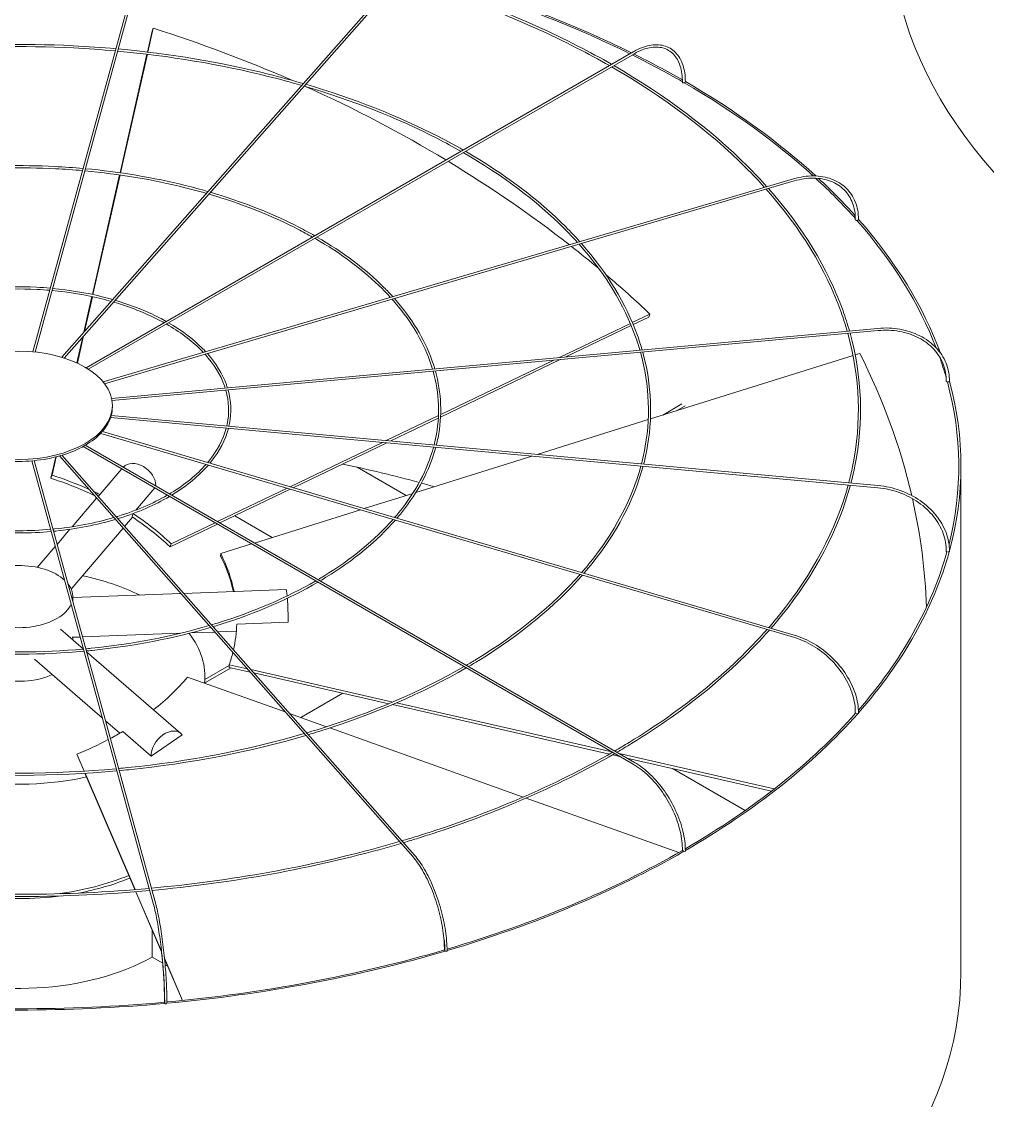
# Model space of a CAD drawing. Header units: millimetres. Extents: x -312439 to 477422, y -331570 to 212570.
# Drawn here: x 352607 to 353682, y 97737 to 98938 of the extents above; entities that cross this region are included whole.
import ezdxf

# ---------------------------------------------------------------- set-up
doc = ezdxf.new("R2010")
doc.units = ezdxf.units.MM

msp = doc.modelspace()

# ---------------------------------------------------------------- linework, layer by layer
at = {"color": 3, "linetype": 'Continuous', "lineweight": 0, "extrusion": (-1.11022e-16, 0.816497, 0.57735)}
for p, q in [((352754.055, 99060.579), (352619.587, 98570.41)), ((352622.062, 98570.173), (352756.417, 99059.931)), ((352651.898, 98564.308), (353042.575, 99006.99)), ((353044.412, 99005.369), (352654.462, 98563.512)), ((352753.73, 98930.596), (352747.709, 98904.016)), ((352752.399, 98927.164), (352753.73, 98930.596)), ((352747.171, 98904.081), (352752.399, 98927.164)), ((353288.088, 98904.383), (352678.897, 98552.667)), ((352681.262, 98551.203), (353289.313, 98902.262)), ((352716.741, 98769.736), (352746.627, 98901.679)), ((352747.165, 98901.614), (352717.276, 98769.659)), ((352686.048, 98634.229), (352716.198, 98767.339)), ((352716.734, 98767.262), (352686.575, 98634.115)), ((353466.508, 98762.927), (352697.938, 98536.834)), ((353467.2, 98760.577), (352699.574, 98534.761)), ((352676.533, 98592.222), (352685.507, 98631.84)), ((352686.034, 98631.726), (352677.277, 98593.065)), ((353287.031, 98603.084), (353306.638, 98612.494)), ((353305.307, 98609.062), (353288.008, 98600.759)), ((353305.307, 98609.062), (353306.638, 98612.494)), ((353560.403, 98596.546), (352707.315, 98518.537)), ((353560.626, 98594.107), (352707.772, 98516.119)), ((353205.857, 98564.125), (353284.82, 98602.023)), ((353285.796, 98599.698), (353213.047, 98564.783)), ((352668.777, 98557.979), (352675.405, 98587.242)), ((352676.149, 98588.085), (352669.277, 98557.748)), ((353206.716, 98561.744), (353073.558, 98497.836)), ((353073.676, 98500.687), (353199.526, 98561.087)), ((353532.743, 98566.374), (353307.216, 98495.723)), ((353540.187, 98568.706), (353535.095, 98567.11)), ((352708.182, 98508.784), (352708.182, 98510.784)), ((353342.247, 98512.337), (353320.889, 98500.006)), ((353336.036, 98504.751), (353345.711, 98510.337)), ((352706.968, 98499.617), (353560.626, 98421.556)), ((353013.116, 98471.622), (353071.181, 98499.489)), ((353560.403, 98419.116), (352706.245, 98497.223)), ((353071.038, 98496.627), (353018.005, 98471.175)), ((353304.73, 98494.944), (353181.215, 98456.25)), ((353466.508, 98252.735), (352695.18, 98479.64)), ((352697.019, 98481.653), (353467.2, 98255.085)), ((353288.088, 98111.279), (352675.499, 98464.958)), ((353289.313, 98113.4), (352677.975, 98466.356)), ((352905.952, 98420.19), (353008.812, 98469.556)), ((353013.7, 98469.109), (352909.561, 98419.128)), ((352639.703, 98429.623), (352645.087, 98453.392)), ((352645.674, 98453.539), (352641.034, 98433.055)), ((352649.153, 98454.465), (353042.575, 98008.673)), ((352651.756, 98455.217), (353044.412, 98010.293)), ((353175.138, 98454.346), (353046.156, 98413.94)), ((352618.54, 98449.068), (352754.055, 97955.084)), ((352756.417, 97955.732), (352621.019, 98449.291)), ((352718.595, 98440.076), (352692.248, 98409.335)), ((353035.272, 98410.53), (352980.887, 98441.93)), ((353652.891, 97880.36), (353652.891, 98443.249)), ((352639.703, 98429.623), (352641.034, 98433.055)), ((352755.388, 98418.834), (352734.263, 98394.186)), ((352825.127, 98381.399), (352902.654, 98418.607)), ((352906.263, 98417.545), (352827.769, 98379.873)), ((352690.639, 98407.457), (352663.434, 98375.715)), ((353042.551, 98412.811), (352988.547, 98395.893)), ((352984.343, 98394.576), (352866.335, 98357.607)), ((352730.728, 98386.288), (352721.791, 98375.86)), ((352825.094, 98378.589), (352772.381, 98353.29)), ((352773.711, 98356.722), (352822.452, 98380.115)), ((352886.252, 98363.847), (352844.546, 98387.925)), ((352661.003, 98372.878), (352646.593, 98356.065)), ((352720.181, 98373.982), (352662.214, 98306.346)), ((352644.669, 98353.82), (352624.612, 98330.417)), ((352772.381, 98353.29), (352773.711, 98356.722)), ((352863.159, 98356.612), (352828.816, 98345.854)), ((352828.721, 98342.897), (352828.816, 98345.854)), ((352901.657, 98305.687), (352787.455, 98301.455)), ((352784.292, 98301.337), (352664.018, 98296.88)), ((352664.018, 98297.923), (352664.018, 98292.549)), ((352846.659, 98267.26), (352903.887, 98269.381)), ((352675.921, 98239.572), (352650.378, 98261.706)), ((352822.103, 98258.493), (352795.376, 98257.503)), ((352846.181, 98259.386), (352825.266, 98258.61)), ((352672.343, 98252.943), (352663.337, 98252.609)), ((352664.018, 98252.634), (352664.018, 98249.886)), ((352783.471, 98257.061), (352674.857, 98253.036)), ((352784.364, 98145.596), (352679.371, 98236.581)), ((352697.095, 98162.715), (352621.422, 98228.292)), ((352838.275, 98221.368), (352811.296, 98205.792)), ((352838.204, 98219.177), (352838.299, 98222.134)), ((352838.299, 98222.134), (352858.193, 98217.599)), ((352811.296, 98201.792), (352840.501, 98218.654)), ((352861.483, 98213.87), (352838.204, 98219.177)), ((352862.283, 98216.667), (353020.451, 98180.612)), ((353015.873, 98178.677), (352865.573, 98212.938)), ((352900.61, 98169.535), (352791.904, 98208.362)), ((352811.296, 98201.436), (352811.296, 98208.686)), ((352964.677, 98190.347), (352917.921, 98163.352)), ((353261.532, 98122.678), (353019.966, 98177.744)), ((353024.51, 98179.686), (353264.266, 98125.033)), ((352946.632, 98153.097), (352905.381, 98167.831)), ((352716.483, 98145.914), (352700.427, 98159.827)), ((353165.642, 98074.873), (352950.407, 98151.749)), ((352719.758, 98147.869), (352751.554, 98120.316)), ((352751.554, 98120.316), (352785.748, 98144.136)), ((352668.71, 98122.546), (352676.831, 98103.63)), ((352669.946, 98119.209), (352668.71, 98122.546)), ((352676.638, 98103.618), (352669.946, 98119.209)), ((353272.79, 98120.111), (353265.056, 98121.874)), ((353272.361, 98123.188), (353445.079, 98083.816)), ((353442.112, 98081.514), (353280.886, 98118.266)), ((352733.244, 97971.763), (352677.665, 98101.227)), ((352677.857, 98101.239), (352733.434, 97971.778)), ((353412.741, 98059.878), (353331.655, 98106.693)), ((353338.698, 98013.062), (353169.013, 98073.669)), ((352762.939, 97902.59), (352734.263, 97969.388)), ((352734.454, 97969.403), (352762.872, 97903.206)), ((352752.338, 97927.284), (352752.338, 97896.608)), ((352764.194, 97889.763), (352752.338, 97896.608)), ((352766.189, 97895.478), (352786.403, 97848.394)), ((352786.214, 97848.374), (352766.247, 97894.885)), ((352769.847, 97886.5), (352766.855, 97888.227))]:
    msp.add_line(p, q, dxfattribs=at)
at = {"color": 3, "linetype": 'Continuous', "lineweight": 0}
for centre, major_axis, ratio, start_param, end_param in [((354623.452, 99046.22), (-1048.768, 0), 0.57735027, 0, 3.14159265), ((352604.122, 98443.249), (-1046.319, 0), 0.57735027, 4.00461262, 4.24016109), ((352604.122, 98443.249), (-1048.768, 0), 0.57735027, 4.00443097, 4.24060103), ((352605.453, 98275.969), (-942.562, 365.4), 0.65992862, 4.64663537, 4.80984928), ((352604.122, 98443.249), (-1046.319, 0), 0.57735027, 3.92863661, 4.00129229), ((352604.122, 98443.249), (-1048.768, 0), 0.57735027, 3.93098858, 4.00111844), ((353343.981, 98870.406), (1.225, -0.016), 0.56830663, 3.14159265, 3.93464288), ((353343.981, 98870.406), (1.225, -0.016), 0.56830663, 3.93464288, 5.50543921), ((352604.122, 98443.249), (-1046.319, 0), 0.57735027, 3.70570419, 3.9258203), ((353344.847, 98870.906), (-1.225, 0), 0.57735027, 1.83263032, 3.14159265), ((352604.122, 98443.249), (-1048.768, 0), 0.57735027, 3.70411228, 3.92650775), ((352605.453, 98275.969), (-942.562, 365.4), 0.65992862, 4.45394149, 4.62923067), ((352605.453, 98275.969), (-942.562, 365.4), 0.65992862, 4.28319099, 4.45112181), ((352604.122, 98443.249), (-1046.319, 0), 0.57735027, 3.61515195, 3.70067928), ((352604.122, 98443.249), (-1048.768, 0), 0.57735027, 3.61992048, 3.69877001), ((353536.512, 98717.411), (-1.225, 0.021), 0.57151893, 0, 0.48093441), ((353536.512, 98717.411), (-1.225, 0.021), 0.57151893, 0.48093441, 2.05173073), ((352604.122, 98443.249), (-1046.319, 0), 0.57735027, 3.3609423, 3.61148113), ((353537.603, 98717.732), (-1.225, 0), 0.57735027, 1.51847105, 3.14159265), ((352604.122, 98443.249), (-1048.768, 0), 0.57735027, 3.35086888, 3.61231471), ((352605.453, 98275.969), (-942.562, 365.4), 0.65992862, 4.23904287, 4.2800546), ((352605.453, 98275.969), (-942.562, 365.4), 0.65992862, 4.15803474, 4.22871948), ((352604.218, 98275.494), (1010.388, -32.497), 0.79709982, 0.20844184, 0.41264052), ((352604.122, 98443.249), (-1046.319, 0), 0.57735027, 3.30554955, 3.34466555), ((353637.731, 98537.555), (-1.225, 0.023), 0.57529521, 0, 0.1678974), ((353637.731, 98537.555), (-1.225, 0.023), 0.57529521, 0.1678974, 1.73869372), ((352604.122, 98443.249), (-1046.319, 0), 0.57735027, 2.9973499, 3.29716571), ((353638.941, 98537.665), (-1.225, 0), 0.57735027, 1.20431179, 3.14159265), ((352604.122, 98443.249), (-1048.768, 0), 0.57735027, 2.98561554, 3.29783032), ((352603.689, 98508.784), (-104.492, 0), 0.57735027, 2.67392209, 2.98094469), ((352603.689, 98508.784), (-104.492, 0), 0.57735027, 2.98808135, 3.14159265), ((352603.689, 98508.784), (-104.492, 0), 0.57735027, 2.35976282, 2.66678542), ((352603.689, 98508.784), (-104.492, 0), 0.57735027, 2.04560356, 2.35262616), ((352603.689, 98508.784), (-104.492, 0), 0.57735027, 1.73144429, 2.03846689), ((352603.689, 98508.784), (-104.492, 0), 0.57735027, 1.41728503, 1.72430763), ((352736.712, 98427.243), (-16.786, 14.386), 0.73180825, 3.6699438, 6.25547108), ((352604.122, 97878.36), (1046.319, 0), 0.57735027, 1.13086203, 1.21917829), ((352604.122, 98272.537), (-226.18, 87.683), 0.65992862, 4.59602029, 4.80984928), ((352605.453, 98275.969), (226.18, -87.683), 0.65992862, 1.48816133, 1.66825663), ((352605.453, 98275.969), (226.18, -87.683), 0.65992862, 1.43137513, 1.46305029), ((352604.122, 97878.36), (1046.319, 0), 0.57735027, 1.11315293, 1.12829513), ((352604.218, 98275.494), (1010.388, -32.497), 0.79709982, 0.05380476, 0.20420122), ((352605.453, 98275.969), (226.18, -87.683), 0.65992862, 1.01644208, 1.25303729), ((352604.122, 98272.537), (-226.18, 87.683), 0.65992862, 4.15803474, 4.39268064), ((352604.122, 98272.537), (242.456, -7.798), 0.79709982, 0.20115917, 0.41264052), ((352604.218, 98275.494), (242.456, -7.798), 0.79709982, 0.18583027, 0.41264052), ((352604.122, 98443.249), (-1046.319, 0), 0.57735027, 2.6752935, 2.98289949), ((352604.122, 98443.249), (-1048.768, 0), 0.57735027, 2.67086857, 2.98332964), ((353637.731, 98348.442), (-1.225, 0.023), 0.57926583, 0, 1.42460911), ((353638.941, 98348.332), (-1.225, 0), 0.57735027, 0.89015252, 3.14159265), ((352604.122, 98297.923), (-59.895, 0), 0.57735027, 3.69756416, 5.76575409), ((352604.122, 98208.686), (-207.174, 0), 0.57735027, 4.00561733, 4.36390833), ((352604.122, 98297.923), (-59.895, 0), 0.57735027, 3.02719924, 3.57014533), ((352902.476, 98283.595), (-0.819, 22.092), 0.05230802, 5.46284956, 6.28318531), ((352902.476, 98283.595), (-0.819, 22.092), 0.05230802, 4.01155215, 5.31083021), ((352604.122, 98297.923), (-59.895, 0), 0.57735027, 0.78539816, 2.89978042), ((352604.218, 98275.494), (242.456, -7.798), 0.79709982, 6.13145768, 6.28093219), ((352604.122, 98208.686), (-207.174, 0), 0.57735027, 3.08204121, 3.55783774), ((352604.218, 98275.494), (242.456, -7.798), 0.79709982, 6.04401129, 6.11604234), ((352604.122, 98238.301), (-59.895, 0), 0.57735027, 1.1079301, 2.23846982), ((352602.887, 98275.874), (-227.492, -84.221), 0.6873805, 2.02158825, 2.2576377), ((352604.122, 98443.249), (-1046.319, 0), 0.57735027, 2.35898226, 2.6687056), ((352604.122, 98443.249), (-1048.768, 0), 0.57735027, 2.35667794, 2.66891462), ((353536.512, 98168.586), (-1.225, 0.021), 0.58304212, 0, 1.10944839), ((353537.603, 98168.265), (-1.225, 0), 0.57735027, 0.57599326, 3.14159265), ((352769.886, 98128.889), (14.478, 16.707), 0.67950023, 6.14949631, 8.84418497), ((352602.887, 98275.874), (-227.492, -84.221), 0.6873805, 1.60582316, 1.76537716), ((352602.887, 98275.874), (-227.492, -84.221), 0.6873805, 1.7758456, 1.84274406), ((352604.122, 98208.686), (-207.174, 0), 0.57735027, 1.30817895, 1.9425337), ((352604.122, 98443.249), (-1046.319, 0), 0.57735027, 2.04376734, 2.35460013), ((352604.122, 98443.249), (-1048.768, 0), 0.57735027, 2.04258502, 2.35459852), ((353343.981, 98015.591), (-1.225, 0.017), 0.58625442, 0, 0.79329185), ((353344.847, 98015.091), (-1.225, 0), 0.57735027, 0.26183399, 3.14159265), ((352604.122, 98084.181), (-207.174, 0), 0.57735027, 1.77816663, 2.202298), ((352604.122, 98084.181), (-212.072, 0), 0.57735027, 1.89063678, 2.19285982), ((352604.122, 98084.181), (-212.072, 0), 0.57735027, 1.3476903, 1.79509044), ((352604.122, 98443.249), (-1046.319, 0), 0.57735027, 1.72891751, 2.04055715), ((352604.122, 98443.249), (-1048.768, 0), 0.57735027, 1.72854634, 2.04038352), ((353078.986, 97904.433), (-1.225, 0.011), 0.58858829, 0, 0.47632773), ((353079.542, 97903.803), (-1.225, 0), 0.57735027, 0, 3.14159265), ((352604.122, 97984.181), (-212.072, 0), 0.57735027, 0.98594125, 2.34464399), ((352604.122, 97880.36), (-1048.768, 0), 0.57735027, 0, 3.14159265), ((352604.122, 98443.249), (-1048.768, 0), 0.57735027, 1.41453598, 1.72626058), ((352604.122, 98443.249), (-1046.319, 0), 0.57735027, 1.41438895, 1.72636573), ((352767.466, 97845.994), (-1.225, 0.004), 0.58981528, 0, 0.15883691), ((352767.657, 97845.296), (-1.225, 0), 0.57735027, 0, 3.14159265)]:
    msp.add_ellipse(centre, major_axis=major_axis, ratio=ratio, start_param=start_param, end_param=end_param, dxfattribs=at)
msp.add_ellipse((352603.689, 98510.784), major_axis=(-104.492, 0), ratio=0.57735027, dxfattribs=at)
for points, knots in [([(353261.496, 98889.03), (353249.758, 98895.735), (353237.712, 98902.26), (353165.629, 98939.281), (353099.02, 98965.522), (353027.721, 98986.456)], [3.146975566, 3.146975566, 3.146975566, 3.146975566, 3.199958928, 3.199958928, 3.456525414, 3.456525414, 3.456525414, 3.456525414]), ([(353263.951, 98890.448), (353251.772, 98897.43), (353239.261, 98904.219), (353166.862, 98941.397), (353100.508, 98967.57), (353029.51, 98988.483)], [3.145113132, 3.145113132, 3.145113132, 3.145113132, 3.200037836, 3.200037836, 3.455209352, 3.455209352, 3.455209352, 3.455209352]), ([(352712.133, 98907.765), (352696.284, 98909.193), (352680.351, 98910.308), (352608.037, 98913.924), (352551.115, 98912.799), (352495.246, 98907.765)], [3.772165081, 3.772165081, 3.772165081, 3.772165081, 3.840593344, 3.840593344, 4.081816553, 4.081816553, 4.081816553, 4.081816553]), ([(352711.475, 98905.365), (352696.079, 98906.746), (352680.604, 98907.832), (352608.738, 98911.475), (352551.794, 98910.38), (352495.904, 98905.365)], [3.772797592, 3.772797592, 3.772797592, 3.772797592, 3.839399606, 3.839399606, 4.081184042, 4.081184042, 4.081184042, 4.081184042]), ([(352920.797, 98869.001), (352908.004, 98872.732), (352895.015, 98876.237), (352828.396, 98892.801), (352772.077, 98902.239), (352714.611, 98907.539)], [3.459218713, 3.459218713, 3.459218713, 3.459218713, 3.520344822, 3.520344822, 3.768597722, 3.768597722, 3.768597722, 3.768597722]), ([(353346.072, 98870.906), (353346.072, 98877.807), (353345.127, 98884.187), (353341.393, 98895.301), (353338.6, 98900.036), (353331.406, 98907.316), (353327.013, 98909.859), (353317.143, 98912.465), (353311.677, 98912.533), (353300.219, 98910.258), (353294.223, 98907.906), (353288.194, 98904.444), (353288.141, 98904.414), (353288.088, 98904.383)], [3.14159265, 3.14159265, 3.14159265, 3.14159265, 3.45575192, 3.45575192, 3.76991118, 3.76991118, 4.08269654, 4.08269654, 4.39544819, 4.39544819, 4.70960746, 4.70960746, 4.71238898, 4.71238898, 4.71238898, 4.71238898]), ([(353289.313, 98902.262), (353295.063, 98905.582), (353300.788, 98907.823), (353311.586, 98909.963), (353316.651, 98909.864), (353325.655, 98907.41), (353329.601, 98905.061), (353336.091, 98898.287), (353338.634, 98893.854), (353342.014, 98883.265), (353342.846, 98877.115), (353342.757, 98870.423)], [1.57079633, 1.57079633, 1.57079633, 1.57079633, 1.88806437, 1.88806437, 2.20533241, 2.20533241, 2.52260045, 2.52260045, 2.83986849, 2.83986849, 3.15713653, 3.15713653, 3.15713653, 3.15713653]), ([(352919.005, 98866.971), (352906.748, 98870.531), (352894.309, 98873.882), (352828.112, 98890.373), (352771.611, 98899.844), (352713.953, 98905.14)], [3.460983159, 3.460983159, 3.460983159, 3.460983159, 3.519648571, 3.519648571, 3.769222865, 3.769222865, 3.769222865, 3.769222865]), ([(353434.241, 98753.435), (353427.609, 98760.835), (353420.678, 98768.148), (353372.458, 98816.336), (353322.048, 98854.193), (353263.954, 98887.621)], [2.833719703, 2.833719703, 2.833719703, 2.833719703, 2.880073873, 2.880073873, 3.143270218, 3.143270218, 3.143270218, 3.143270218]), ([(353436.843, 98754.201), (353429.965, 98761.908), (353422.768, 98769.52), (353374.361, 98817.912), (353324.176, 98855.67), (353266.405, 98889.036)], [2.831913395, 2.831913395, 2.831913395, 2.831913395, 2.879924499, 2.879924499, 3.141418031, 3.141418031, 3.141418031, 3.141418031]), ([(353096.221, 98793.609), (353087.715, 98798.449), (353078.994, 98803.164), (353025.2, 98830.793), (352975.165, 98850.498), (352921.603, 98866.213)], [3.148849473, 3.148849473, 3.148849473, 3.148849473, 3.199944541, 3.199944541, 3.456834427, 3.456834427, 3.456834427, 3.456834427]), ([(353098.678, 98795.027), (353089.729, 98800.145), (353080.543, 98805.123), (353026.433, 98832.909), (352976.653, 98852.546), (352923.392, 98868.24)], [3.146361804, 3.146361804, 3.146361804, 3.146361804, 3.200049713, 3.200049713, 3.455080387, 3.455080387, 3.455080387, 3.455080387]), ([(353225.999, 98692.176), (353221.239, 98697.458), (353216.276, 98702.681), (353180.298, 98738.633), (353142.386, 98767.086), (353098.682, 98792.201)], [2.83591825, 2.83591825, 2.83591825, 2.83591825, 2.880098074, 2.880098074, 3.143909361, 3.143909361, 3.143909361, 3.143909361]), ([(353228.603, 98692.942), (353223.597, 98698.531), (353218.366, 98704.053), (353182.201, 98740.209), (353144.514, 98768.563), (353101.133, 98793.616)], [2.833499431, 2.833499431, 2.833499431, 2.833499431, 2.879899034, 2.879899034, 3.141439875, 3.141439875, 3.141439875, 3.141439875]), ([(352675.578, 98774.514), (352665.122, 98775.449), (352654.612, 98776.181), (352606.675, 98778.569), (352568.893, 98777.832), (352531.8, 98774.514)], [3.773286698, 3.773286698, 3.773286698, 3.773286698, 3.840886477, 3.840886477, 4.080694936, 4.080694936, 4.080694936, 4.080694936]), ([(352674.92, 98772.114), (352664.917, 98773.003), (352654.864, 98773.704), (352607.376, 98776.12), (352569.572, 98775.412), (352532.459, 98772.114)], [3.774238416, 3.774238416, 3.774238416, 3.774238416, 3.839097695, 3.839097695, 4.079743218, 4.079743218, 4.079743218, 4.079743218]), ([(352814.71, 98748.793), (352806.378, 98751.213), (352797.921, 98753.489), (352753.773, 98764.461), (352716.296, 98770.747), (352678.057, 98774.289)], [3.46094335, 3.46094335, 3.46094335, 3.46094335, 3.520514255, 3.520514255, 3.7679441, 3.7679441, 3.7679441, 3.7679441]), ([(352812.918, 98746.762), (352805.121, 98749.011), (352797.215, 98751.135), (352753.49, 98762.033), (352715.831, 98768.352), (352677.398, 98771.889)], [3.463595352, 3.463595352, 3.463595352, 3.463595352, 3.51947091, 3.51947091, 3.768879274, 3.768879274, 3.768879274, 3.768879274]), ([(353538.828, 98717.732), (353538.828, 98724.662), (353537.63, 98731.26), (353532.928, 98743.137), (353529.424, 98748.412), (353520.461, 98757.079), (353515.008, 98760.47), (353502.724, 98765.034), (353495.897, 98766.21), (353481.545, 98766.261), (353474.021, 98765.137), (353466.508, 98762.927)], [4.71238898, 4.71238898, 4.71238898, 4.71238898, 5.02654825, 5.02654825, 5.34070751, 5.34070751, 5.65486678, 5.65486678, 5.96902604, 5.96902604, 6.28318531, 6.28318531, 6.28318531, 6.28318531]), ([(353467.2, 98760.577), (353474.462, 98762.714), (353481.711, 98763.781), (353495.448, 98763.689), (353501.933, 98762.53), (353513.501, 98758.13), (353518.583, 98754.892), (353526.881, 98746.659), (353530.097, 98741.665), (353534.358, 98730.373), (353535.399, 98724.076), (353535.287, 98717.432)], [6.28318531, 6.28318531, 6.28318531, 6.28318531, 6.60045335, 6.60045335, 6.91772139, 6.91772139, 7.23498943, 7.23498943, 7.55225747, 7.55225747, 7.86952551, 7.86952551, 7.86952551, 7.86952551]), ([(353526.236, 98593.422), (353524.214, 98600.503), (353521.947, 98607.562), (353502.482, 98662.06), (353474.355, 98708.223), (353436.045, 98751.413)], [2.519571261, 2.519571261, 2.519571261, 2.519571261, 2.559550642, 2.559550642, 2.829500903, 2.829500903, 2.829500903, 2.829500903]), ([(353528.718, 98593.649), (353526.605, 98601.091), (353524.222, 98608.506), (353504.597, 98663.207), (353476.615, 98709.176), (353438.64, 98752.176)], [2.518738954, 2.518738954, 2.518738954, 2.518738954, 2.560443172, 2.560443172, 2.827714195, 2.827714195, 2.827714195, 2.827714195]), ([(352930.983, 98698.208), (352925.698, 98701.194), (352920.29, 98704.107), (352884.78, 98722.346), (352851.331, 98735.513), (352815.518, 98746.006)], [3.152476318, 3.152476318, 3.152476318, 3.152476318, 3.199914714, 3.199914714, 3.457374967, 3.457374967, 3.457374967, 3.457374967]), ([(352933.443, 98699.629), (352927.714, 98702.89), (352921.84, 98706.066), (352886.013, 98724.462), (352852.818, 98737.561), (352817.307, 98748.033)], [3.148732281, 3.148732281, 3.148732281, 3.148732281, 3.200072384, 3.200072384, 3.454746323, 3.454746323, 3.454746323, 3.454746323]), ([(353017.783, 98630.924), (353014.89, 98634.102), (353011.885, 98637.248), (352988.147, 98660.967), (352962.746, 98680.007), (352933.45, 98696.804)], [2.840166791, 2.840166791, 2.840166791, 2.840166791, 2.880145835, 2.880145835, 3.145067211, 3.145067211, 3.145067211, 3.145067211]), ([(353020.393, 98631.692), (353017.25, 98635.176), (353013.975, 98638.62), (352990.05, 98662.542), (352964.874, 98681.484), (352935.901, 98698.22)], [2.836508955, 2.836508955, 2.836508955, 2.836508955, 2.879847671, 2.879847671, 3.141363941, 3.141363941, 3.141363941, 3.141363941]), ([(353295.421, 98572.315), (353293.976, 98577.307), (353292.369, 98582.283), (353277.857, 98622.944), (353256.679, 98657.671), (353227.808, 98690.154)], [2.521788299, 2.521788299, 2.521788299, 2.521788299, 2.55939978, 2.55939978, 2.830291828, 2.830291828, 2.830291828, 2.830291828]), ([(353297.905, 98572.542), (353296.366, 98577.894), (353294.643, 98583.227), (353279.971, 98624.091), (353258.938, 98658.624), (353230.404, 98690.918)], [2.520659116, 2.520659116, 2.520659116, 2.520659116, 2.560589234, 2.560589234, 2.827907762, 2.827907762, 2.827907762, 2.827907762]), ([(352639.024, 98641.262), (352633.961, 98641.705), (352628.873, 98642.053), (352605.314, 98643.215), (352586.672, 98642.864), (352568.355, 98641.262)], [3.776630452, 3.776630452, 3.776630452, 3.776630452, 3.841752063, 3.841752063, 4.077351182, 4.077351182, 4.077351182, 4.077351182]), ([(352638.365, 98638.861), (352633.756, 98639.259), (352629.126, 98639.577), (352606.015, 98640.765), (352587.351, 98640.444), (352569.014, 98638.861)], [3.778551419, 3.778551419, 3.778551419, 3.778551419, 3.838185012, 3.838185012, 4.075430215, 4.075430215, 4.075430215, 4.075430215]), ([(352706.826, 98626.548), (352703.494, 98627.49), (352700.123, 98628.387), (352678.869, 98633.692), (352660.051, 98636.859), (352640.844, 98638.639)], [3.471418325, 3.471418325, 3.471418325, 3.471418325, 3.518930063, 3.518930063, 3.767850767, 3.767850767, 3.767850767, 3.767850767]), ([(352708.622, 98628.583), (352704.751, 98629.693), (352700.828, 98630.741), (352679.152, 98636.121), (352660.517, 98639.255), (352641.502, 98641.038)], [3.466082688, 3.466082688, 3.466082688, 3.466082688, 3.521010964, 3.521010964, 3.765995554, 3.765995554, 3.765995554, 3.765995554]), ([(353067.099, 98551.437), (353066.136, 98554.713), (353065.069, 98557.979), (353055.351, 98585.008), (353041.277, 98608.091), (353022.2, 98629.67)], [2.5243135, 2.5243135, 2.5243135, 2.5243135, 2.560878912, 2.560878912, 2.828143092, 2.828143092, 2.828143092, 2.828143092]), ([(352765.731, 98602.8), (352763.677, 98603.936), (352761.587, 98605.049), (352744.362, 98613.899), (352727.497, 98620.527), (352709.432, 98625.799)], [3.163350536, 3.163350536, 3.163350536, 3.163350536, 3.199816759, 3.199816759, 3.458993739, 3.458993739, 3.458993739, 3.458993739]), ([(352768.203, 98604.227), (352765.697, 98605.634), (352763.137, 98607.008), (352745.594, 98616.015), (352728.984, 98622.575), (352711.221, 98627.826)], [3.15578841, 3.15578841, 3.15578841, 3.15578841, 3.200131949, 3.200131949, 3.453750875, 3.453750875, 3.453750875, 3.453750875]), ([(353064.612, 98551.209), (353063.746, 98554.126), (353062.796, 98557.035), (353053.237, 98583.86), (353039.017, 98607.137), (353019.602, 98628.906)], [2.526062853, 2.526062853, 2.526062853, 2.526062853, 2.559096419, 2.559096419, 2.831723129, 2.831723129, 2.831723129, 2.831723129]), ([(352809.545, 98569.666), (352808.533, 98570.744), (352807.494, 98571.815), (352795.997, 98583.299), (352783.106, 98592.928), (352768.216, 98601.406)], [2.852936139, 2.852936139, 2.852936139, 2.852936139, 2.880283876, 2.880283876, 3.148538696, 3.148538696, 3.148538696, 3.148538696]), ([(352812.172, 98570.438), (352810.899, 98571.819), (352809.586, 98573.186), (352797.899, 98584.875), (352785.235, 98594.406), (352770.669, 98602.823)], [2.84544614, 2.84544614, 2.84544614, 2.84544614, 2.879690294, 2.879690294, 3.141137935, 3.141137935, 3.141137935, 3.141137935]), ([(353640.165, 98537.665), (353640.165, 98544.61), (353638.834, 98551.44), (353633.639, 98564.183), (353629.777, 98570.093), (353619.92, 98580.407), (353613.927, 98584.81), (353600.409, 98591.693), (353592.886, 98594.172), (353577.041, 98596.979), (353568.721, 98597.307), (353560.403, 98596.546)], [4.71238898, 4.71238898, 4.71238898, 4.71238898, 5.02654825, 5.02654825, 5.34070751, 5.34070751, 5.65486678, 5.65486678, 5.96902604, 5.96902604, 6.28318531, 6.28318531, 6.28318531, 6.28318531]), ([(353560.626, 98594.107), (353568.688, 98594.844), (353576.744, 98594.514), (353592.036, 98591.762), (353599.27, 98589.339), (353612.193, 98582.657), (353617.881, 98578.399), (353627.155, 98568.485), (353630.742, 98562.831), (353635.48, 98550.68), (353636.631, 98544.184), (353636.507, 98537.578)], [6.28318531, 6.28318531, 6.28318531, 6.28318531, 6.60045335, 6.60045335, 6.91772139, 6.91772139, 7.23498943, 7.23498943, 7.55225747, 7.55225747, 7.86952551, 7.86952551, 7.86952551, 7.86952551]), ([(353527.963, 98424.543), (353529.569, 98430.613), (353530.995, 98436.699), (353542.296, 98492.037), (353540.498, 98542.061), (353526.911, 98591.024)], [2.204619764, 2.204619764, 2.204619764, 2.204619764, 2.238829514, 2.238829514, 2.515060108, 2.515060108, 2.515060108, 2.515060108]), ([(353530.436, 98424.316), (353532.121, 98430.716), (353533.607, 98437.134), (353544.713, 98492.628), (353542.854, 98542.483), (353529.39, 98591.251)], [2.205366155, 2.205366155, 2.205366155, 2.205366155, 2.241163262, 2.241163262, 2.514260549, 2.514260549, 2.514260549, 2.514260549]), ([(353297.173, 98445.647), (353298.28, 98449.886), (353299.27, 98454.135), (353307.734, 98495.441), (353306.371, 98533.079), (353296.102, 98569.918)], [2.206572109, 2.206572109, 2.206572109, 2.206572109, 2.238438586, 2.238438586, 2.515769314, 2.515769314, 2.515769314, 2.515769314]), ([(353299.646, 98445.421), (353300.831, 98449.989), (353301.881, 98454.57), (353310.151, 98496.032), (353308.727, 98533.501), (353298.581, 98570.145)], [2.20754654, 2.20754654, 2.20754654, 2.20754654, 2.241548585, 2.241548585, 2.514698228, 2.514698228, 2.514698228, 2.514698228]), ([(352833.778, 98530.101), (352833.508, 98530.944), (352833.224, 98531.786), (352828.617, 98544.774), (352821.357, 98556.603), (352811.394, 98567.656)], [2.538956365, 2.538956365, 2.538956365, 2.538956365, 2.558172992, 2.558172992, 2.836025224, 2.836025224, 2.836025224, 2.836025224]), ([(352836.275, 98530.33), (352835.899, 98531.531), (352835.495, 98532.73), (352830.73, 98545.923), (352823.616, 98557.558), (352813.995, 98568.421)], [2.535128932, 2.535128932, 2.535128932, 2.535128932, 2.561728893, 2.561728893, 2.828841782, 2.828841782, 2.828841782, 2.828841782]), ([(353066.367, 98466.752), (353066.984, 98469.175), (353067.543, 98471.602), (353073.169, 98498.875), (353072.245, 98524.112), (353065.305, 98548.813)], [2.210316481, 2.210316481, 2.210316481, 2.210316481, 2.237655596, 2.237655596, 2.51702204, 2.51702204, 2.51702204, 2.51702204]), ([(353068.837, 98466.527), (353069.531, 98469.279), (353070.151, 98472.037), (353075.585, 98499.466), (353074.6, 98524.534), (353067.785, 98549.04)], [2.211718384, 2.211718384, 2.211718384, 2.211718384, 2.242315601, 2.242315601, 2.515402874, 2.515402874, 2.515402874, 2.515402874]), ([(352835.542, 98487.86), (352835.684, 98488.464), (352835.819, 98489.069), (352838.605, 98502.31), (352838.12, 98515.145), (352834.505, 98527.708)], [2.221614787, 2.221614787, 2.221614787, 2.221614787, 2.235297735, 2.235297735, 2.520800805, 2.520800805, 2.520800805, 2.520800805]), ([(352838.005, 98487.635), (352838.22, 98488.569), (352838.418, 98489.505), (352841.019, 98502.901), (352840.473, 98515.568), (352836.987, 98527.935)], [2.224061215, 2.224061215, 2.224061215, 2.224061215, 2.244587809, 2.244587809, 2.517487833, 2.517487833, 2.517487833, 2.517487833]), ([(352814.216, 98447.176), (352814.625, 98447.662), (352815.029, 98448.148), (352824.971, 98460.313), (352831.554, 98472.756), (352834.94, 98485.455)], [1.903307061, 1.903307061, 1.903307061, 1.903307061, 1.915350543, 1.915350543, 2.203452943, 2.203452943, 2.203452943, 2.203452943]), ([(352816.779, 98446.422), (352817.278, 98447.026), (352817.771, 98447.631), (352827.588, 98459.939), (352834.069, 98472.433), (352837.413, 98485.229)], [1.909987851, 1.909987851, 1.909987851, 1.909987851, 1.924618049, 1.924618049, 2.206425781, 2.206425781, 2.206425781, 2.206425781]), ([(353022.438, 98385.923), (353024.071, 98387.816), (353025.666, 98389.721), (353045.948, 98414.689), (353058.948, 98439.252), (353065.737, 98464.35)], [1.894116328, 1.894116328, 1.894116328, 1.894116328, 1.917671716, 1.917671716, 2.201274894, 2.201274894, 2.201274894, 2.201274894]), ([(353025.016, 98385.164), (353026.736, 98387.176), (353028.414, 98389.201), (353048.568, 98414.315), (353061.466, 98438.93), (353068.213, 98464.124)], [1.897570624, 1.897570624, 1.897570624, 1.897570624, 1.922320382, 1.922320382, 2.202808492, 2.202808492, 2.202808492, 2.202808492]), ([(352771.725, 98412.23), (352772.327, 98412.588), (352772.926, 98412.948), (352789.1, 98422.773), (352802.261, 98433.539), (352812.462, 98445.139)], [1.585149833, 1.585149833, 1.585149833, 1.585149833, 1.596233634, 1.596233634, 1.886390456, 1.886390456, 1.886390456, 1.886390456]), ([(352774.153, 98410.828), (352774.776, 98411.204), (352775.396, 98411.582), (352791.62, 98421.587), (352804.816, 98432.538), (352815.048, 98444.378)], [1.592315094, 1.592315094, 1.592315094, 1.592315094, 1.603748231, 1.603748231, 1.893388943, 1.893388943, 1.893388943, 1.893388943]), ([(353230.648, 98324.673), (353233.516, 98327.972), (353236.305, 98331.293), (353266.926, 98369.066), (353286.343, 98405.75), (353296.534, 98443.245)], [1.891059564, 1.891059564, 1.891059564, 1.891059564, 1.918447026, 1.918447026, 2.200552897, 2.200552897, 2.200552897, 2.200552897]), ([(353233.231, 98323.913), (353236.185, 98327.33), (353239.055, 98330.772), (353269.547, 98368.692), (353288.862, 98405.427), (353299.01, 98443.019)], [1.893387733, 1.893387733, 1.893387733, 1.893387733, 1.921549455, 1.921549455, 2.201585872, 2.201585872, 2.201585872, 2.201585872]), ([(353438.823, 98263.433), (353442.939, 98268.148), (353446.934, 98272.899), (353487.893, 98323.475), (353513.723, 98372.264), (353527.318, 98422.142)], [1.889456602, 1.889456602, 1.889456602, 1.889456602, 1.918834976, 1.918834976, 2.200108517, 2.200108517, 2.200108517, 2.200108517]), ([(353441.409, 98262.672), (353445.61, 98267.507), (353449.686, 98272.378), (353490.514, 98323.101), (353516.243, 98371.942), (353529.795, 98421.915)], [1.891212574, 1.891212574, 1.891212574, 1.891212574, 1.921163042, 1.921163042, 2.200887841, 2.200887841, 2.200887841, 2.200887841]), ([(353560.403, 98419.116), (353568.465, 98418.379), (353576.528, 98416.576), (353591.85, 98411.015), (353599.106, 98407.26), (353612.079, 98398.179), (353617.794, 98392.856), (353627.117, 98381.185), (353630.722, 98374.84), (353635.479, 98361.77), (353636.63, 98355.047), (353636.507, 98348.465)], [0, 0, 0, 0, 0.31726804, 0.31726804, 0.63453608, 0.63453608, 0.95180412, 0.95180412, 1.26907216, 1.26907216, 1.5863402, 1.5863402, 1.5863402, 1.5863402]), ([(353640.165, 98348.332), (353640.165, 98355.276), (353638.835, 98362.332), (353633.66, 98375.971), (353629.817, 98382.553), (353620.008, 98394.611), (353614.044, 98400.085), (353600.575, 98409.406), (353593.073, 98413.252), (353577.256, 98418.946), (353568.944, 98420.795), (353560.626, 98421.556)], [4.71238898, 4.71238898, 4.71238898, 4.71238898, 5.02654825, 5.02654825, 5.34070751, 5.34070751, 5.65486678, 5.65486678, 5.96902604, 5.96902604, 6.28318531, 6.28318531, 6.28318531, 6.28318531]), ([(352712.276, 98386.641), (352712.967, 98386.849), (352713.655, 98387.059), (352734.534, 98393.514), (352753.116, 98401.475), (352769.292, 98410.806)], [1.267045676, 1.267045676, 1.267045676, 1.267045676, 1.27702015, 1.27702015, 1.570336557, 1.570336557, 1.570336557, 1.570336557]), ([(352714.058, 98384.622), (352714.808, 98384.851), (352715.555, 98385.082), (352736.679, 98391.706), (352755.425, 98399.845), (352771.738, 98409.394)], [1.272186296, 1.272186296, 1.272186296, 1.272186296, 1.282962347, 1.282962347, 1.577666055, 1.577666055, 1.577666055, 1.577666055]), ([(352731.016, 98390.337), (352730.999, 98390.184), (352730.981, 98390.031), (352730.8, 98388.729), (352730.518, 98387.651), (352730.141, 98386.678)], [25.28971129, 25.28971129, 25.28971129, 25.28971129, 25.51327082, 25.51327082, 27.21415767, 27.21415767, 27.21415767, 27.21415767]), ([(352641.932, 98373.059), (352642.582, 98373.121), (352643.233, 98373.185), (352666.745, 98375.547), (352689.005, 98379.817), (352709.688, 98385.871)], [0.949238609, 0.949238609, 0.949238609, 0.949238609, 0.957681574, 0.957681574, 1.254620941, 1.254620941, 1.254620941, 1.254620941]), ([(352642.589, 98370.661), (352643.461, 98370.745), (352644.331, 98370.832), (352668.234, 98373.299), (352690.65, 98377.669), (352711.477, 98383.845)], [0.951064936, 0.951064936, 0.951064936, 0.951064936, 0.962301991, 0.962301991, 1.259854639, 1.259854639, 1.259854639, 1.259854639]), ([(352936.965, 98316.829), (352939.168, 98318.119), (352941.349, 98319.422), (352974.315, 98339.524), (353000.388, 98360.872), (353020.667, 98383.891)], [1.577975631, 1.577975631, 1.577975631, 1.577975631, 1.598113062, 1.598113062, 1.885671956, 1.885671956, 1.885671956, 1.885671956]), ([(352939.404, 98315.421), (352941.625, 98316.731), (352943.823, 98318.055), (352976.836, 98338.338), (353002.946, 98359.871), (353023.256, 98383.129)], [1.581619842, 1.581619842, 1.581619842, 1.581619842, 1.601882376, 1.601882376, 1.889205457, 1.889205457, 1.889205457, 1.889205457]), ([(352567.266, 98370.43), (352568.143, 98370.351), (352569.02, 98370.275), (352593.149, 98368.258), (352616.901, 98368.336), (352640.113, 98370.43)], [0.630366287, 0.630366287, 0.630366287, 0.630366287, 0.641648359, 0.641648359, 0.94043004, 0.94043004, 0.94043004, 0.94043004]), ([(352567.925, 98372.83), (352568.394, 98372.788), (352568.864, 98372.747), (352592.541, 98370.722), (352616.268, 98370.764), (352639.454, 98372.83)], [0.632258371, 0.632258371, 0.632258371, 0.632258371, 0.638337859, 0.638337859, 0.938537956, 0.938537956, 0.938537956, 0.938537956]), ([(353102.2, 98221.43), (353106.009, 98223.651), (353109.774, 98225.896), (353159.53, 98256.276), (353198.516, 98288.206), (353228.871, 98322.642)], [1.575583148, 1.575583148, 1.575583148, 1.575583148, 1.598741205, 1.598741205, 1.885432931, 1.885432931, 1.885432931, 1.885432931]), ([(353104.642, 98220.02), (353108.468, 98222.261), (353112.249, 98224.528), (353162.052, 98255.09), (353201.074, 98287.204), (353231.462, 98321.88)], [1.578026357, 1.578026357, 1.578026357, 1.578026357, 1.601256762, 1.601256762, 1.887796271, 1.887796271, 1.887796271, 1.887796271]), ([(352818.365, 98266.431), (352820.674, 98267.119), (352822.973, 98267.818), (352865.391, 98280.978), (352902.332, 98296.832), (352934.524, 98315.409)], [1.261848076, 1.261848076, 1.261848076, 1.261848076, 1.278507505, 1.278507505, 1.570566343, 1.570566343, 1.570566343, 1.570566343]), ([(352820.15, 98264.408), (352822.517, 98265.118), (352824.874, 98265.839), (352867.536, 98279.17), (352904.641, 98295.201), (352936.972, 98313.996)], [1.264451017, 1.264451017, 1.264451017, 1.264451017, 1.281488092, 1.281488092, 1.574251683, 1.574251683, 1.574251683, 1.574251683]), ([(352678.486, 98239.807), (352680.485, 98239.994), (352682.482, 98240.188), (352730.092, 98245.004), (352774.503, 98253.554), (352815.774, 98265.665)], [0.945863763, 0.945863763, 0.945863763, 0.945863763, 0.95883914, 0.95883914, 1.255627672, 1.255627672, 1.255627672, 1.255627672]), ([(352679.144, 98237.409), (352681.364, 98237.617), (352683.58, 98237.835), (352731.581, 98242.757), (352776.149, 98251.406), (352817.563, 98263.638)], [0.946791669, 0.946791669, 0.946791669, 0.946791669, 0.961156725, 0.961156725, 1.25825401, 1.25825401, 1.25825401, 1.25825401]), ([(353267.394, 98126.056), (353272.824, 98129.213), (353278.186, 98132.409), (353344.73, 98173.063), (353396.616, 98215.562), (353437.043, 98261.403)], [1.574326589, 1.574326589, 1.574326589, 1.574326589, 1.599055591, 1.599055591, 1.885237716, 1.885237716, 1.885237716, 1.885237716]), ([(353269.838, 98124.645), (353275.284, 98127.823), (353280.662, 98131.04), (353347.252, 98171.877), (353399.175, 98214.561), (353439.635, 98260.641)], [1.576164321, 1.576164321, 1.576164321, 1.576164321, 1.600943265, 1.600943265, 1.88701346, 1.88701346, 1.88701346, 1.88701346]), ([(353466.508, 98252.735), (353473.771, 98250.599), (353481.045, 98247.394), (353494.878, 98239.162), (353501.435, 98234.137), (353513.166, 98222.773), (353518.339, 98216.436), (353526.781, 98203.093), (353530.048, 98196.09), (353534.358, 98182.133), (353535.399, 98175.181), (353535.287, 98168.607)], [0, 0, 0, 0, 0.31726804, 0.31726804, 0.63453608, 0.63453608, 0.95180412, 0.95180412, 1.26907216, 1.26907216, 1.5863402, 1.5863402, 1.5863402, 1.5863402]), ([(353538.828, 98168.265), (353538.828, 98175.194), (353537.631, 98182.452), (353532.982, 98196.932), (353529.53, 98204.152), (353520.713, 98217.867), (353515.349, 98224.36), (353503.226, 98235.997), (353496.47, 98241.14), (353482.212, 98249.579), (353474.712, 98252.875), (353467.2, 98255.085)], [4.71238898, 4.71238898, 4.71238898, 4.71238898, 5.02654825, 5.02654825, 5.34070751, 5.34070751, 5.65486678, 5.65486678, 5.96902604, 5.96902604, 6.28318531, 6.28318531, 6.28318531, 6.28318531]), ([(352530.712, 98237.18), (352532.487, 98237.018), (352534.264, 98236.863), (352582.605, 98232.8), (352630.185, 98232.957), (352676.667, 98237.18)], [0.629347255, 0.629347255, 0.629347255, 0.629347255, 0.640828535, 0.640828535, 0.941449071, 0.941449071, 0.941449071, 0.941449071]), ([(352531.37, 98239.579), (352532.738, 98239.456), (352534.108, 98239.336), (352581.997, 98235.264), (352629.553, 98235.386), (352676.009, 98239.579)], [0.630291706, 0.630291706, 0.630291706, 0.630291706, 0.639167998, 0.639167998, 0.940504621, 0.940504621, 0.940504621, 0.940504621]), ([(352924.451, 98146.223), (352928.381, 98147.389), (352932.292, 98148.576), (352996.247, 98168.443), (353051.547, 98192.188), (353099.756, 98220.013)], [1.260112578, 1.260112578, 1.260112578, 1.260112578, 1.279004431, 1.279004431, 1.570642983, 1.570642983, 1.570642983, 1.570642983]), ([(352926.238, 98144.199), (352930.225, 98145.387), (352934.193, 98146.597), (352998.392, 98166.635), (353053.857, 98190.557), (353102.204, 98218.599)], [1.261855173, 1.261855173, 1.261855173, 1.261855173, 1.280993608, 1.280993608, 1.573104483, 1.573104483, 1.573104483, 1.573104483]), ([(352715.041, 98106.556), (352718.388, 98106.867), (352721.73, 98107.191), (352793.439, 98114.461), (352860.002, 98127.291), (352921.859, 98145.458)], [0.944736348, 0.944736348, 0.944736348, 0.944736348, 0.959225727, 0.959225727, 1.25596384, 1.25596384, 1.25596384, 1.25596384]), ([(352715.699, 98104.157), (352719.266, 98104.49), (352722.829, 98104.838), (352794.928, 98112.214), (352861.647, 98125.143), (352923.648, 98143.431)], [0.945358255, 0.945358255, 0.945358255, 0.945358255, 0.960772431, 0.960772431, 1.257716852, 1.257716852, 1.257716852, 1.257716852]), ([(353030.505, 98026.052), (353036.066, 98027.698), (353041.599, 98029.377), (353127.086, 98055.948), (353200.732, 98087.577), (353264.948, 98124.639)], [1.259205702, 1.259205702, 1.259205702, 1.259205702, 1.279253109, 1.279253109, 1.570621219, 1.570621219, 1.570621219, 1.570621219]), ([(353032.292, 98024.027), (353037.911, 98025.696), (353043.501, 98027.398), (353129.232, 98054.14), (353203.043, 98085.946), (353267.397, 98123.225)], [1.260515466, 1.260515466, 1.260515466, 1.260515466, 1.280745787, 1.280745787, 1.572469242, 1.572469242, 1.572469242, 1.572469242]), ([(353346.072, 98015.091), (353346.072, 98021.991), (353345.127, 98029.41), (353341.453, 98044.589), (353338.724, 98052.346), (353331.749, 98067.459), (353327.504, 98074.812), (353317.903, 98088.409), (353312.55, 98094.651), (353301.242, 98105.422), (353295.289, 98109.95), (353289.313, 98113.4)], [0, 0, 0, 0, 0.31415927, 0.31415927, 0.62831853, 0.62831853, 0.9424778, 0.9424778, 1.25663706, 1.25663706, 1.57079633, 1.57079633, 1.57079633, 1.57079633]), ([(352494.157, 98103.929), (352496.831, 98103.686), (352499.507, 98103.451), (352572.061, 98097.341), (352643.469, 98097.579), (352713.222, 98103.929)], [0.629005431, 0.629005431, 0.629005431, 0.629005431, 0.64055333, 0.64055333, 0.941790896, 0.941790896, 0.941790896, 0.941790896]), ([(352494.815, 98106.329), (352497.083, 98106.124), (352499.351, 98105.924), (352571.453, 98099.805), (352642.837, 98100.007), (352712.563, 98106.329)], [0.629634706, 0.629634706, 0.629634706, 0.629634706, 0.639445125, 0.639445125, 0.941161621, 0.941161621, 0.941161621, 0.941161621]), ([(353288.088, 98111.279), (353293.838, 98107.96), (353299.61, 98103.564), (353310.595, 98093.057), (353315.807, 98086.947), (353325.138, 98073.629), (353329.255, 98066.424), (353335.976, 98051.647), (353338.58, 98044.079), (353342.016, 98029.35), (353342.846, 98022.192), (353342.757, 98015.607)], [4.71238898, 4.71238898, 4.71238898, 4.71238898, 5.02965702, 5.02965702, 5.34692506, 5.34692506, 5.6641931, 5.6641931, 5.98146114, 5.98146114, 6.29872918, 6.29872918, 6.29872918, 6.29872918]), ([(352751.583, 97973.351), (352756.282, 97973.785), (352760.975, 97974.24), (352856.774, 97983.963), (352945.477, 98001.069), (353027.912, 98025.287)], [0.94415889, 0.94415889, 0.94415889, 0.94415889, 0.959419158, 0.959419158, 1.25609347, 1.25609347, 1.25609347, 1.25609347]), ([(352752.242, 97970.952), (352757.161, 97971.408), (352762.074, 97971.886), (352858.263, 97981.716), (352947.122, 97998.921), (353029.701, 98023.26)], [0.944626582, 0.944626582, 0.944626582, 0.944626582, 0.960579805, 0.960579805, 1.257409099, 1.257409099, 1.257409099, 1.257409099]), ([(353042.575, 98008.673), (353046.231, 98004.53), (353049.913, 97999.313), (353056.956, 97987.21), (353060.314, 97980.313), (353066.333, 97965.571), (353068.992, 97957.728), (353073.34, 97941.89), (353075.028, 97933.897), (353077.263, 97918.571), (353077.81, 97911.241), (353077.762, 97904.559), (353077.762, 97904.502), (353077.761, 97904.444)], [6.28318531, 6.28318531, 6.28318531, 6.28318531, 6.59783007, 6.59783007, 6.91495265, 6.91495265, 7.23222069, 7.23222069, 7.54948873, 7.54948873, 7.86675677, 7.86675677, 7.86952551, 7.86952551, 7.86952551, 7.86952551]), ([(353080.767, 97903.803), (353080.767, 97910.664), (353080.163, 97918.187), (353077.815, 97933.85), (353076.069, 97941.986), (353071.606, 97958.092), (353068.889, 97966.058), (353062.742, 97981.054), (353059.314, 97988.082), (353052.069, 98000.526), (353048.254, 98005.94), (353044.412, 98010.293)], [4.71238898, 4.71238898, 4.71238898, 4.71238898, 5.02654825, 5.02654825, 5.34070751, 5.34070751, 5.65486678, 5.65486678, 5.96902604, 5.96902604, 6.28318531, 6.28318531, 6.28318531, 6.28318531]), ([(352457.615, 97970.724), (352461.183, 97970.399), (352464.755, 97970.085), (352561.512, 97961.929), (352656.745, 97962.247), (352749.764, 97970.724)], [0.628847379, 0.628847379, 0.628847379, 0.628847379, 0.640415364, 0.640415364, 0.941948948, 0.941948948, 0.941948948, 0.941948948]), ([(352458.273, 97973.123), (352461.435, 97972.836), (352464.599, 97972.558), (352560.904, 97964.393), (352656.113, 97964.675), (352749.106, 97973.123)], [0.62931922, 0.62931922, 0.62931922, 0.62931922, 0.639583767, 0.639583767, 0.941477106, 0.941477106, 0.941477106, 0.941477106]), ([(352754.055, 97955.084), (352755.327, 97950.444), (352756.607, 97944.722), (352759.049, 97931.66), (352760.212, 97924.312), (352762.294, 97908.759), (352763.213, 97900.557), (352764.715, 97884.121), (352765.298, 97875.889), (352766.07, 97860.221), (352766.259, 97852.786), (352766.241, 97846.082), (352766.241, 97846.04), (352766.241, 97845.998)], [6.28318531, 6.28318531, 6.28318531, 6.28318531, 6.59845219, 6.59845219, 6.91572023, 6.91572023, 7.23298827, 7.23298827, 7.55025631, 7.55025631, 7.86752435, 7.86752435, 7.86952551, 7.86952551, 7.86952551, 7.86952551]), ([(352768.882, 97845.296), (352768.882, 97852.11), (352768.675, 97859.668), (352767.869, 97875.549), (352767.27, 97883.868), (352765.738, 97900.46), (352764.805, 97908.73), (352762.696, 97924.419), (352761.52, 97931.836), (352759.036, 97945.1), (352757.73, 97950.945), (352756.417, 97955.732)], [4.71238898, 4.71238898, 4.71238898, 4.71238898, 5.02654825, 5.02654825, 5.34070751, 5.34070751, 5.65486678, 5.65486678, 5.96902604, 5.96902604, 6.28318531, 6.28318531, 6.28318531, 6.28318531]), ([(352766.432, 97845.296), (352766.432, 97852.061), (352766.227, 97859.58), (352765.425, 97875.389), (352764.828, 97883.675), (352763.567, 97897.334), (352762.998, 97902.72), (352762.371, 97907.981)], [4.71238898, 4.71238898, 4.71238898, 4.71238898, 5.026548246, 5.026548246, 5.340707511, 5.340707511, 5.545847126, 5.545847126, 5.545847126, 5.545847126])]:
    msp.add_open_spline(points, degree=3, knots=knots, dxfattribs=at)
msp.add_open_spline([(353078.317, 97903.803), (353078.317, 97907.564), (353078.133, 97911.541), (353077.766, 97915.669)], degree=3, dxfattribs=at)

doc.saveas('drawing.dxf')
